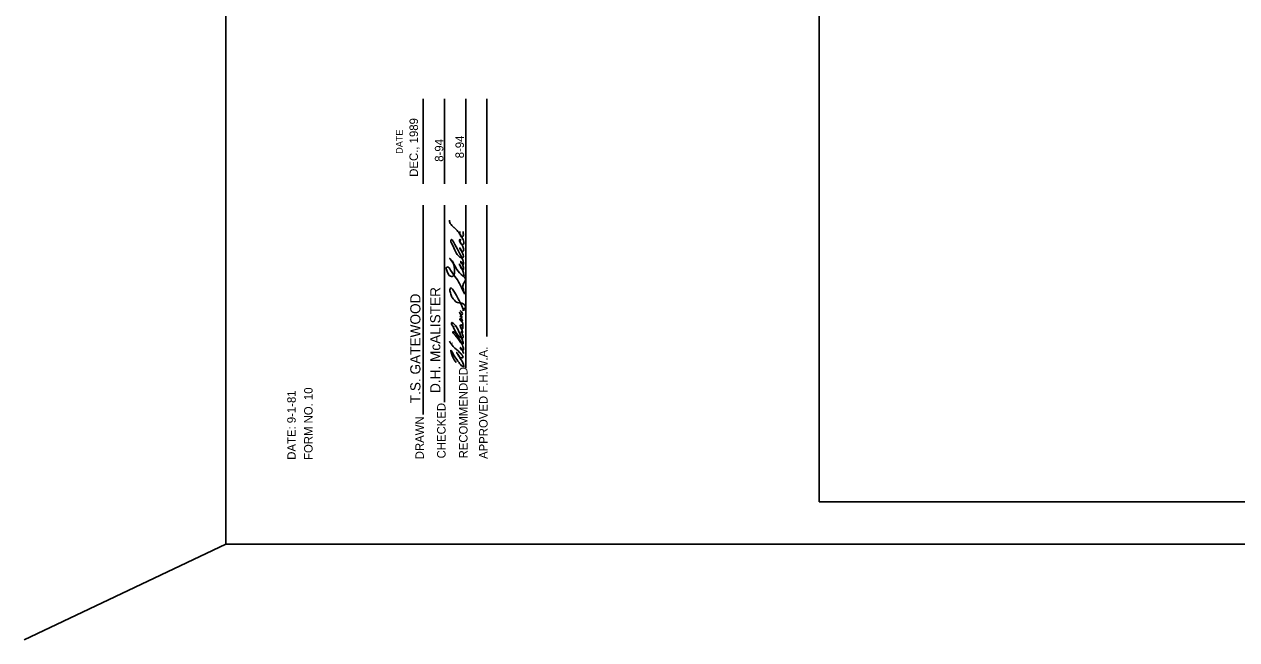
# Model space of a CAD drawing. Extents: x 997.6 to 1036.8, y 998.9 to 1022.7.
# Drawn here: x 997.62 to 1011.92, y 998.88 to 1006.13 of the extents above; entities that cross this region are included whole.
import ezdxf

# ---------------------------------------------------------------- set-up
doc = ezdxf.new("R2010")
doc.units = 0
for name, color, linetype in [('Level 1', 7, 'Continuous'), ('Level 10', 7, 'Continuous'), ('Level 11', 7, 'Continuous'), ('Level 14', 7, 'Continuous'), ('SB_PL_INFOSTD_PT', 7, 'Continuous')]:
    doc.layers.add(name, color=color, linetype=linetype)

msp = doc.modelspace()

# ---------------------------------------------------------------- linework, layer by layer
at = {"layer": 'Level 1'}
for points in [[(1002.814, 1003.162), (1002.784, 1003.25), (1002.754, 1003.303), (1002.768, 1003.272), (1002.785, 1003.243), (1002.802, 1003.236), (1002.802, 1003.272), (1002.782, 1003.32), (1002.773, 1003.334), (1002.775, 1003.317), (1002.788, 1003.301), (1002.801, 1003.299), (1002.804, 1003.317), (1002.794, 1003.359), (1002.751, 1003.446), (1002.747, 1003.453), (1002.69, 1003.557), (1002.674, 1003.583), (1002.666, 1003.591), (1002.656, 1003.582), (1002.663, 1003.548), (1002.714, 1003.441), (1002.752, 1003.391), (1002.772, 1003.378), (1002.787, 1003.377), (1002.801, 1003.383), (1002.801, 1003.41), (1002.782, 1003.454), (1002.761, 1003.492), (1002.782, 1003.458), (1002.801, 1003.453), (1002.806, 1003.463), (1002.796, 1003.508), (1002.778, 1003.542), (1002.758, 1003.574), (1002.758, 1003.588), (1002.772, 1003.588), (1002.764, 1003.575), (1002.77, 1003.55), (1002.777, 1003.539), (1002.798, 1003.531), (1002.81, 1003.547), (1002.806, 1003.577), (1002.777, 1003.631), (1002.693, 1003.732), (1002.689, 1003.735), (1002.649, 1003.782), (1002.639, 1003.805), (1002.638, 1003.821)], [(1002.76, 1003.686), (1002.77, 1003.633), (1002.781, 1003.623), (1002.794, 1003.624), (1002.802, 1003.64), (1002.799, 1003.687)], [(1002.817, 1002.951), (1002.77, 1003.05), (1002.72, 1003.136), (1002.652, 1003.229), (1002.613, 1003.268), (1002.605, 1003.263), (1002.603, 1003.24), (1002.622, 1003.191), (1002.636, 1003.168), (1002.651, 1003.158), (1002.672, 1003.157), (1002.687, 1003.166), (1002.7, 1003.217), (1002.699, 1003.257), (1002.687, 1003.306), (1002.686, 1003.312), (1002.668, 1003.344), (1002.642, 1003.369), (1002.655, 1003.352), (1002.715, 1003.26), (1002.779, 1003.178), (1002.828, 1003.119), (1002.818, 1003.092), (1002.799, 1003.059), (1002.803, 1003.001), (1002.816, 1002.949)], [(1002.802, 1002.751), (1002.794, 1002.79), (1002.776, 1002.827), (1002.73, 1002.915), (1002.684, 1002.995), (1002.652, 1003.02), (1002.643, 1002.999), (1002.648, 1002.976), (1002.663, 1002.923), (1002.689, 1002.885), (1002.723, 1002.853), (1002.775, 1002.842), (1002.811, 1002.827), (1002.827, 1002.792), (1002.819, 1002.783), (1002.815, 1002.779), (1002.808, 1002.751)], [(1002.807, 1002.248), (1002.787, 1002.299), (1002.774, 1002.317), (1002.77, 1002.319), (1002.794, 1002.285), (1002.803, 1002.291), (1002.803, 1002.31), (1002.777, 1002.383), (1002.729, 1002.46), (1002.686, 1002.505), (1002.681, 1002.507), (1002.68, 1002.498), (1002.688, 1002.484), (1002.756, 1002.398), (1002.781, 1002.369), (1002.799, 1002.364), (1002.793, 1002.398), (1002.791, 1002.404), (1002.76, 1002.485), (1002.719, 1002.565), (1002.673, 1002.611), (1002.666, 1002.612), (1002.661, 1002.606), (1002.668, 1002.587), (1002.712, 1002.502), (1002.761, 1002.446), (1002.786, 1002.431), (1002.795, 1002.432), (1002.799, 1002.436), (1002.792, 1002.474), (1002.778, 1002.504), (1002.778, 1002.5), (1002.788, 1002.489), (1002.792, 1002.502), (1002.777, 1002.547), (1002.765, 1002.581), (1002.786, 1002.539), (1002.796, 1002.544), (1002.792, 1002.574), (1002.784, 1002.584), (1002.775, 1002.589), (1002.792, 1002.572), (1002.798, 1002.598), (1002.763, 1002.647), (1002.76, 1002.656), (1002.77, 1002.658), (1002.792, 1002.634), (1002.783, 1002.662), (1002.781, 1002.667), (1002.766, 1002.689), (1002.785, 1002.673), (1002.775, 1002.698), (1002.759, 1002.734), (1002.773, 1002.71), (1002.786, 1002.706), (1002.791, 1002.715), (1002.782, 1002.74), (1002.765, 1002.756)], [(1002.717, 1002.142), (1002.676, 1002.213), (1002.656, 1002.287), (1002.696, 1002.22), (1002.752, 1002.141), (1002.792, 1002.099), (1002.81, 1002.095), (1002.805, 1002.119), (1002.767, 1002.191), (1002.724, 1002.261), (1002.749, 1002.217), (1002.783, 1002.196), (1002.797, 1002.2), (1002.788, 1002.228), (1002.763, 1002.257), (1002.759, 1002.261), (1002.683, 1002.331), (1002.638, 1002.394)]]:
    msp.add_spline(points, degree=3, dxfattribs=at)
at = {"layer": 'Level 10'}
for p, q in [((1007, 1021.5), (1007, 1000.5)), ((1002.331, 1004.248), (1002.331, 1005.248)), ((1002.581, 1004.248), (1002.581, 1005.248)), ((1002.831, 1004.248), (1002.831, 1005.248)), ((1003.081, 1004.248), (1003.081, 1005.248)), ((1002.331, 1001.528), (1002.331, 1003.998)), ((1002.581, 1001.673), (1002.581, 1003.998)), ((1002.831, 1002.081), (1002.831, 1003.998)), ((1003.081, 1002.448), (1003.081, 1003.998)), ((1035.5, 1000.5), (1007, 1000.5))]:
    msp.add_line(p, q, dxfattribs=at)
at = {"layer": 'Level 11'}
msp.add_lwpolyline([(1007, 1000.5), (1035.5, 1000.5), (1035.5, 1021.5), (1007, 1021.5)], close=True, dxfattribs=at)
at = {"layer": 'Level 14'}
for p, q in [((1000, 1000), (1000, 1022)), ((1000, 1000), (997.624, 998.875)), ((1036, 1000), (1000, 1000))]:
    msp.add_line(p, q, dxfattribs=at)

# ---------------------------------------------------------------- texts
at = {"layer": 'Level 1'}
for s, height, rotation, p in [('DEC., 1989', 0.1, 90, (1002.268, 1004.331)), ('8-94', 0.1, 90, (1002.81, 1004.549)), ('8-94', 0.1, 90, (1002.567, 1004.508)), ('.', 0.0515, 269.9999, (1002.656, 1003.609)), ('T.S. GATEWOOD', 0.12, 90, (1002.297, 1001.662)), ('D.H. McALISTER', 0.12, 90, (1002.532, 1001.783)), ('.', 0.0515, 269.9999, (1002.769, 1002.862)), ('.', 0.0515, 269.9999, (1002.691, 1002.577)), ('.', 0.0515, 269.9999, (1002.671, 1002.381))]:
    msp.add_text(s, height=height, rotation=rotation, dxfattribs=at).set_placement(p)
at = {"layer": 'Level 10'}
for s, height, p in [('DATE', 0.08, (1002.088, 1004.602)), ('APPROVED F.H.W.A.', 0.1, (1003.089, 1001.006)), ('RECOMMENDED', 0.1, (1002.852, 1001.012)), ('DATE: 9-1-81', 0.1, (1000.826, 1000.996)), ('FORM NO. 10', 0.1, (1001.025, 1000.994)), ('CHECKED', 0.1, (1002.593, 1001.012)), ('DRAWN', 0.1, (1002.337, 1001.002))]:
    msp.add_text(s, height=height, rotation=90, dxfattribs=at).set_placement(p)
at = {"layer": 'SB_PL_INFOSTD_PT'}
msp.add_text('CELL:SP', height=0.0005, dxfattribs=at).set_placement((1000.001, 999.999))

doc.saveas('drawing.dxf')
